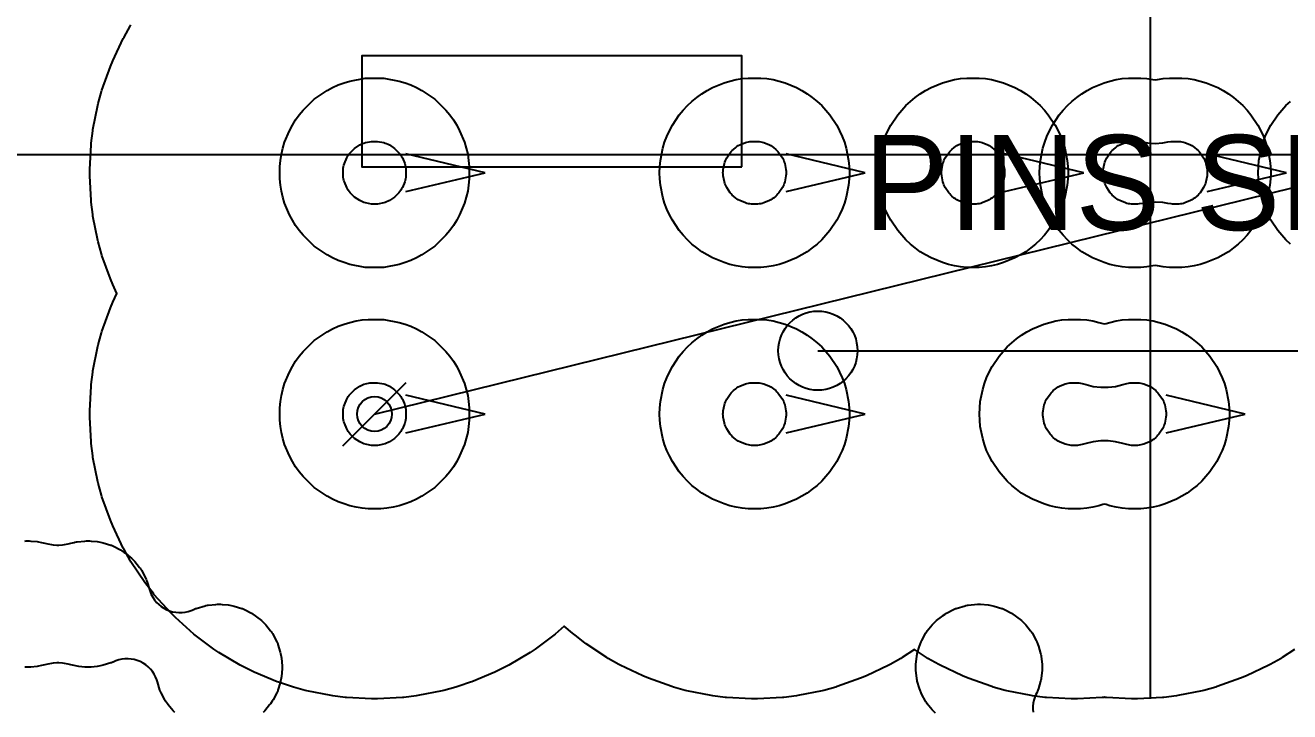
# Model space of a CAD drawing. Header units: metres. Extents: x -26 to 187, y -129 to 38.
# Drawn here: x 50.97 to 90.9, y -17.4 to 4.28 of the extents above; entities that cross this region are included whole.
import ezdxf

# ---------------------------------------------------------------- set-up
doc = ezdxf.new("R2010")
doc.units = ezdxf.units.M
for name, color, linetype in [('上锡区', 2, 'Continuous'), ('压扣压舌', 31, 'Continuous'), ('定位销', 5, 'Continuous'), ('导流倒角', 14, 'Continuous'), ('工程尺寸', 7, 'Continuous'), ('氮气保护', 130, 'Continuous'), ('沉板区', 1, 'Continuous'), ('测温孔', 140, 'Continuous'), ('避位区', 6, 'Continuous')]:
    doc.layers.add(name, color=color, linetype=linetype)

msp = doc.modelspace()

# ---------------------------------------------------------------- linework, layer by layer
at = {"layer": '上锡区'}
for points in [[(61.369, 0.389), (61.531, 0.498), (61.574, 0.521), (61.618, 0.542), (61.664, 0.558), (61.711, 0.572), (61.902, 0.61), (62.098, 0.61), (62.289, 0.572), (62.336, 0.558), (62.382, 0.542), (62.426, 0.521), (62.469, 0.498), (62.631, 0.389), (62.769, 0.251), (62.8, 0.214), (62.829, 0.174), (62.855, 0.132), (62.878, 0.089), (62.952, -0.091), (62.967, -0.138), (62.978, -0.185), (62.986, -0.234), (62.99, -0.282), (62.99, -0.478), (62.986, -0.526), (62.978, -0.575), (62.967, -0.622), (62.952, -0.669), (62.878, -0.849), (62.855, -0.892), (62.829, -0.934), (62.8, -0.974), (62.769, -1.011), (62.631, -1.149), (62.469, -1.258), (62.426, -1.281), (62.382, -1.302), (62.336, -1.318), (62.289, -1.332), (62.098, -1.37), (61.902, -1.37), (61.711, -1.332), (61.664, -1.318), (61.618, -1.302), (61.574, -1.281), (61.531, -1.258), (61.369, -1.149), (61.231, -1.011), (61.2, -0.974), (61.171, -0.934), (61.145, -0.892), (61.122, -0.849), (61.048, -0.669), (61.033, -0.622), (61.022, -0.575), (61.014, -0.526), (61.01, -0.478), (61.01, -0.282), (61.014, -0.234), (61.022, -0.185), (61.033, -0.138), (61.048, -0.091), (61.122, 0.089), (61.145, 0.132), (61.171, 0.174), (61.2, 0.214), (61.231, 0.251), (61.369, 0.389)], [(74.995, -0.331), (74.998, -0.38), (74.995, -0.429), (74.99, -0.477), (74.952, -0.669), (74.938, -0.716), (74.922, -0.762), (74.901, -0.806), (74.878, -0.849), (74.769, -1.012), (74.738, -1.049), (74.705, -1.085), (74.669, -1.118), (74.594, -1.18), (74.554, -1.209), (74.512, -1.235), (74.469, -1.258), (74.289, -1.332), (74.242, -1.347), (74.195, -1.358), (74.146, -1.366), (74.098, -1.37), (73.902, -1.37), (73.854, -1.366), (73.805, -1.358), (73.758, -1.347), (73.711, -1.332), (73.531, -1.258), (73.488, -1.235), (73.446, -1.209), (73.406, -1.18), (73.331, -1.118), (73.295, -1.085), (73.262, -1.049), (73.231, -1.012), (73.122, -0.849), (73.099, -0.806), (73.078, -0.762), (73.062, -0.716), (73.048, -0.669), (73.01, -0.477), (73.005, -0.429), (73.002, -0.38), (73.005, -0.331), (73.01, -0.283), (73.048, -0.091), (73.062, -0.044), (73.078, 0.002), (73.099, 0.046), (73.122, 0.089), (73.231, 0.252), (73.262, 0.289), (73.295, 0.325), (73.331, 0.358), (73.406, 0.42), (73.446, 0.449), (73.488, 0.475), (73.531, 0.498), (73.711, 0.572), (73.758, 0.587), (73.805, 0.598), (73.854, 0.606), (73.902, 0.61), (74.098, 0.61), (74.146, 0.606), (74.195, 0.598), (74.242, 0.587), (74.289, 0.572), (74.469, 0.498), (74.512, 0.475), (74.554, 0.449), (74.594, 0.42), (74.669, 0.358), (74.705, 0.325), (74.738, 0.289), (74.769, 0.252), (74.878, 0.089), (74.901, 0.046), (74.922, 0.002), (74.938, -0.044), (74.952, -0.091), (74.99, -0.283), (74.995, -0.331)], [(81.895, -0.331), (81.898, -0.38), (81.895, -0.429), (81.89, -0.477), (81.852, -0.669), (81.838, -0.716), (81.822, -0.762), (81.801, -0.806), (81.778, -0.849), (81.669, -1.012), (81.638, -1.049), (81.605, -1.085), (81.569, -1.118), (81.494, -1.18), (81.454, -1.209), (81.412, -1.235), (81.369, -1.258), (81.189, -1.332), (81.142, -1.347), (81.095, -1.358), (81.046, -1.366), (80.998, -1.37), (80.802, -1.37), (80.754, -1.366), (80.705, -1.358), (80.658, -1.347), (80.611, -1.332), (80.431, -1.258), (80.388, -1.235), (80.346, -1.209), (80.306, -1.18), (80.231, -1.118), (80.195, -1.085), (80.162, -1.049), (80.131, -1.012), (80.022, -0.849), (79.999, -0.806), (79.978, -0.762), (79.962, -0.716), (79.948, -0.669), (79.91, -0.477), (79.905, -0.429), (79.902, -0.38), (79.905, -0.331), (79.91, -0.283), (79.948, -0.091), (79.962, -0.044), (79.978, 0.002), (79.999, 0.046), (80.022, 0.089), (80.131, 0.252), (80.162, 0.289), (80.195, 0.325), (80.231, 0.358), (80.306, 0.42), (80.346, 0.449), (80.388, 0.475), (80.431, 0.498), (80.611, 0.572), (80.658, 0.587), (80.705, 0.598), (80.754, 0.606), (80.802, 0.61), (80.998, 0.61), (81.046, 0.606), (81.095, 0.598), (81.142, 0.587), (81.189, 0.572), (81.369, 0.498), (81.412, 0.475), (81.454, 0.449), (81.494, 0.42), (81.569, 0.358), (81.605, 0.325), (81.638, 0.289), (81.669, 0.252), (81.778, 0.089), (81.801, 0.046), (81.822, 0.002), (81.838, -0.044), (81.852, -0.091), (81.89, -0.283), (81.895, -0.331)], [(86.247, -1.351), (86.146, -1.366), (86.098, -1.37), (85.902, -1.37), (85.854, -1.366), (85.805, -1.358), (85.758, -1.347), (85.711, -1.332), (85.531, -1.258), (85.488, -1.235), (85.446, -1.209), (85.406, -1.18), (85.331, -1.118), (85.295, -1.085), (85.262, -1.049), (85.231, -1.012), (85.122, -0.849), (85.099, -0.806), (85.078, -0.762), (85.062, -0.716), (85.048, -0.669), (85.01, -0.477), (85.005, -0.429), (85.002, -0.38), (85.005, -0.331), (85.01, -0.283), (85.048, -0.091), (85.062, -0.044), (85.078, 0.002), (85.099, 0.046), (85.122, 0.089), (85.231, 0.252), (85.262, 0.289), (85.295, 0.325), (85.331, 0.358), (85.406, 0.42), (85.446, 0.449), (85.488, 0.475), (85.531, 0.498), (85.711, 0.572), (85.758, 0.587), (85.805, 0.598), (85.854, 0.606), (85.902, 0.61), (86.098, 0.61), (86.146, 0.606), (86.247, 0.591), (86.405, 0.561), (86.65, 0.546), (86.895, 0.561), (87.053, 0.591), (87.154, 0.606), (87.202, 0.61), (87.398, 0.61), (87.446, 0.606), (87.495, 0.598), (87.542, 0.587), (87.589, 0.572), (87.769, 0.498), (87.812, 0.475), (87.854, 0.449), (87.894, 0.42), (87.969, 0.358), (88.005, 0.325), (88.038, 0.289), (88.069, 0.252), (88.178, 0.089), (88.201, 0.046), (88.222, 0.002), (88.238, -0.044), (88.252, -0.091), (88.29, -0.283), (88.295, -0.331), (88.298, -0.38), (88.295, -0.429), (88.29, -0.477), (88.252, -0.669), (88.238, -0.716), (88.222, -0.762), (88.201, -0.806), (88.178, -0.849), (88.069, -1.012), (88.038, -1.049), (88.005, -1.085), (87.969, -1.118), (87.894, -1.18), (87.854, -1.209), (87.812, -1.235), (87.769, -1.258), (87.589, -1.332), (87.542, -1.347), (87.495, -1.358), (87.446, -1.366), (87.398, -1.37), (87.202, -1.37), (87.154, -1.366), (87.053, -1.351), (86.895, -1.321), (86.65, -1.306), (86.405, -1.321), (86.247, -1.351)], [(61.369, -8.769), (61.231, -8.631), (61.2, -8.594), (61.171, -8.554), (61.145, -8.512), (61.122, -8.469), (61.048, -8.289), (61.033, -8.242), (61.022, -8.195), (61.014, -8.146), (61.01, -8.098), (61.01, -7.902), (61.014, -7.854), (61.022, -7.805), (61.033, -7.758), (61.048, -7.711), (61.122, -7.531), (61.145, -7.488), (61.171, -7.446), (61.2, -7.406), (61.231, -7.369), (61.369, -7.231), (61.531, -7.122), (61.574, -7.099), (61.618, -7.078), (61.664, -7.062), (61.758, -7.033), (61.805, -7.022), (61.854, -7.014), (61.902, -7.01), (62.098, -7.01), (62.289, -7.048), (62.336, -7.062), (62.382, -7.078), (62.426, -7.099), (62.469, -7.122), (62.631, -7.231), (62.769, -7.369), (62.8, -7.406), (62.829, -7.446), (62.855, -7.488), (62.878, -7.531), (62.952, -7.711), (62.967, -7.758), (62.978, -7.805), (62.986, -7.854), (62.99, -7.902), (62.99, -8.098), (62.986, -8.146), (62.978, -8.195), (62.967, -8.242), (62.952, -8.289), (62.878, -8.469), (62.855, -8.512), (62.829, -8.554), (62.8, -8.594), (62.769, -8.631), (62.631, -8.769), (62.469, -8.878), (62.426, -8.901), (62.382, -8.922), (62.336, -8.938), (62.242, -8.967), (62.195, -8.978), (62.146, -8.986), (62.098, -8.99), (61.902, -8.99), (61.854, -8.986), (61.805, -8.978), (61.758, -8.967), (61.664, -8.938), (61.618, -8.922), (61.574, -8.901), (61.531, -8.878), (61.369, -8.769)], [(74.995, -7.951), (74.998, -8), (74.995, -8.049), (74.99, -8.097), (74.952, -8.289), (74.938, -8.336), (74.922, -8.382), (74.901, -8.426), (74.878, -8.469), (74.769, -8.632), (74.738, -8.669), (74.705, -8.705), (74.669, -8.738), (74.594, -8.8), (74.554, -8.829), (74.512, -8.855), (74.469, -8.878), (74.289, -8.952), (74.242, -8.967), (74.195, -8.978), (74.146, -8.986), (74.098, -8.99), (73.902, -8.99), (73.854, -8.986), (73.805, -8.978), (73.758, -8.967), (73.711, -8.952), (73.531, -8.878), (73.488, -8.855), (73.446, -8.829), (73.406, -8.8), (73.331, -8.738), (73.295, -8.705), (73.262, -8.669), (73.231, -8.632), (73.122, -8.469), (73.099, -8.426), (73.078, -8.382), (73.062, -8.336), (73.048, -8.289), (73.01, -8.097), (73.005, -8.049), (73.002, -8), (73.005, -7.951), (73.01, -7.903), (73.048, -7.711), (73.062, -7.664), (73.078, -7.618), (73.099, -7.574), (73.122, -7.531), (73.231, -7.368), (73.262, -7.331), (73.295, -7.295), (73.331, -7.262), (73.406, -7.2), (73.446, -7.171), (73.488, -7.145), (73.531, -7.122), (73.711, -7.048), (73.758, -7.033), (73.805, -7.022), (73.854, -7.014), (73.902, -7.01), (74.098, -7.01), (74.146, -7.014), (74.195, -7.022), (74.242, -7.033), (74.289, -7.048), (74.469, -7.122), (74.512, -7.145), (74.554, -7.171), (74.594, -7.2), (74.669, -7.262), (74.705, -7.295), (74.738, -7.331), (74.769, -7.368), (74.878, -7.531), (74.901, -7.574), (74.922, -7.618), (74.938, -7.664), (74.952, -7.711), (74.99, -7.903), (74.995, -7.951)], [(85.631, -8.928), (85.402, -8.873), (85.168, -8.845), (84.932, -8.845), (84.698, -8.873), (84.469, -8.928), (84.342, -8.967), (84.295, -8.978), (84.246, -8.986), (84.198, -8.99), (84.002, -8.99), (83.954, -8.986), (83.905, -8.978), (83.858, -8.967), (83.811, -8.952), (83.631, -8.878), (83.588, -8.855), (83.546, -8.829), (83.506, -8.8), (83.431, -8.738), (83.395, -8.705), (83.362, -8.669), (83.331, -8.632), (83.222, -8.469), (83.199, -8.426), (83.178, -8.382), (83.162, -8.336), (83.148, -8.289), (83.11, -8.097), (83.105, -8.049), (83.102, -8), (83.105, -7.951), (83.11, -7.903), (83.148, -7.711), (83.162, -7.664), (83.178, -7.618), (83.199, -7.574), (83.222, -7.531), (83.331, -7.368), (83.362, -7.331), (83.395, -7.295), (83.431, -7.262), (83.506, -7.2), (83.546, -7.171), (83.588, -7.145), (83.631, -7.122), (83.811, -7.048), (83.858, -7.033), (83.905, -7.022), (83.954, -7.014), (84.002, -7.01), (84.198, -7.01), (84.246, -7.014), (84.295, -7.022), (84.342, -7.033), (84.469, -7.072), (84.698, -7.127), (84.932, -7.155), (85.168, -7.155), (85.402, -7.127), (85.631, -7.072), (85.758, -7.033), (85.805, -7.022), (85.854, -7.014), (85.902, -7.01), (86.098, -7.01), (86.146, -7.014), (86.195, -7.022), (86.242, -7.033), (86.289, -7.048), (86.469, -7.122), (86.512, -7.145), (86.554, -7.171), (86.594, -7.2), (86.669, -7.262), (86.705, -7.295), (86.738, -7.331), (86.769, -7.368), (86.878, -7.531), (86.901, -7.574), (86.922, -7.618), (86.938, -7.664), (86.952, -7.711), (86.99, -7.903), (86.995, -7.951), (86.998, -8), (86.995, -8.049), (86.99, -8.097), (86.952, -8.289), (86.938, -8.336), (86.922, -8.382), (86.901, -8.426), (86.878, -8.469), (86.769, -8.632), (86.738, -8.669), (86.705, -8.705), (86.669, -8.738), (86.594, -8.8), (86.554, -8.829), (86.512, -8.855), (86.469, -8.878), (86.289, -8.952), (86.242, -8.967), (86.195, -8.978), (86.146, -8.986), (86.098, -8.99), (85.902, -8.99), (85.854, -8.986), (85.805, -8.978), (85.758, -8.967), (85.631, -8.928)]]:
    msp.add_lwpolyline(points, dxfattribs=at)
at = {"layer": '压扣压舌'}
msp.add_lwpolyline([(73.6, -0.19), (73.6, 3.31), (61.6, 3.31), (61.6, -0.19), (73.6, -0.19)], close=True, dxfattribs=at)
at = {"layer": '定位销'}
msp.add_circle((62, -8), 0.55, dxfattribs=at)
at = {"layer": '导流倒角'}
for p, q in [((65.49, -0.38), (62.99, 0.214)), ((77.498, -0.38), (74.998, 0.214)), ((84.398, -0.38), (81.898, 0.214)), ((90.798, -0.38), (88.298, 0.214)), ((62.99, -0.974), (65.49, -0.38)), ((74.998, -0.974), (77.498, -0.38)), ((81.898, -0.974), (84.398, -0.38)), ((88.298, -0.974), (90.798, -0.38)), ((65.49, -8), (62.99, -7.406)), ((77.498, -8), (74.998, -7.406)), ((89.498, -8), (86.998, -7.406)), ((62.99, -8.594), (65.49, -8)), ((74.998, -8.594), (77.498, -8)), ((86.998, -8.594), (89.498, -8))]:
    msp.add_line(p, q, dxfattribs=at)
for points in [[(60.094, 1.943), (60.502, 2.215), (60.675, 2.308), (60.852, 2.392), (61.037, 2.458), (61.224, 2.515), (61.705, 2.61), (62.295, 2.61), (62.776, 2.515), (62.963, 2.458), (63.148, 2.392), (63.325, 2.308), (63.498, 2.215), (63.906, 1.943), (64.253, 1.596), (64.377, 1.444), (64.494, 1.287), (64.595, 1.118), (64.688, 0.945), (64.838, 0.583), (64.895, 0.396), (64.942, 0.205), (64.971, 0.011), (64.99, -0.184), (64.99, -0.576), (64.971, -0.771), (64.942, -0.965), (64.895, -1.156), (64.838, -1.343), (64.688, -1.705), (64.595, -1.878), (64.494, -2.047), (64.377, -2.204), (64.253, -2.356), (63.906, -2.703), (63.498, -2.975), (63.325, -3.068), (63.148, -3.152), (62.963, -3.218), (62.776, -3.275), (62.295, -3.37), (61.705, -3.37), (61.224, -3.275), (61.037, -3.218), (60.852, -3.152), (60.675, -3.068), (60.502, -2.975), (60.094, -2.703), (59.747, -2.356), (59.623, -2.204), (59.506, -2.047), (59.405, -1.878), (59.312, -1.705), (59.162, -1.343), (59.105, -1.156), (59.058, -0.965), (59.029, -0.771), (59.01, -0.576), (59.01, -0.184), (59.029, 0.011), (59.058, 0.205), (59.105, 0.396), (59.162, 0.583), (59.312, 0.945), (59.405, 1.118), (59.506, 1.287), (59.623, 1.444), (59.747, 1.596), (60.094, 1.943)], [(76.99, -0.184), (77, -0.38), (76.99, -0.576), (76.971, -0.771), (76.895, -1.156), (76.838, -1.343), (76.772, -1.528), (76.688, -1.705), (76.595, -1.878), (76.377, -2.204), (76.253, -2.356), (76.121, -2.501), (75.976, -2.633), (75.824, -2.757), (75.667, -2.874), (75.498, -2.975), (75.325, -3.068), (74.963, -3.218), (74.776, -3.275), (74.585, -3.322), (74.391, -3.351), (74.196, -3.37), (73.804, -3.37), (73.609, -3.351), (73.415, -3.322), (73.224, -3.275), (73.037, -3.218), (72.675, -3.068), (72.502, -2.975), (72.333, -2.874), (72.176, -2.757), (72.024, -2.633), (71.879, -2.501), (71.747, -2.356), (71.623, -2.204), (71.405, -1.878), (71.312, -1.705), (71.228, -1.528), (71.162, -1.343), (71.105, -1.156), (71.029, -0.771), (71.01, -0.576), (71, -0.38), (71.01, -0.184), (71.029, 0.011), (71.105, 0.396), (71.162, 0.583), (71.228, 0.768), (71.312, 0.945), (71.405, 1.118), (71.623, 1.444), (71.747, 1.596), (71.879, 1.741), (72.024, 1.873), (72.176, 1.997), (72.333, 2.114), (72.502, 2.215), (72.675, 2.308), (73.037, 2.458), (73.224, 2.515), (73.415, 2.562), (73.609, 2.591), (73.804, 2.61), (74.196, 2.61), (74.391, 2.591), (74.585, 2.562), (74.776, 2.515), (74.963, 2.458), (75.325, 2.308), (75.498, 2.215), (75.667, 2.114), (75.824, 1.997), (75.976, 1.873), (76.121, 1.741), (76.253, 1.596), (76.377, 1.444), (76.595, 1.118), (76.688, 0.945), (76.772, 0.768), (76.838, 0.583), (76.895, 0.396), (76.971, 0.011), (76.99, -0.184)], [(83.89, -0.184), (83.9, -0.38), (83.89, -0.576), (83.871, -0.771), (83.795, -1.156), (83.738, -1.343), (83.672, -1.528), (83.588, -1.705), (83.495, -1.878), (83.277, -2.204), (83.153, -2.356), (83.021, -2.501), (82.876, -2.633), (82.724, -2.757), (82.567, -2.874), (82.398, -2.975), (82.225, -3.068), (81.863, -3.218), (81.676, -3.275), (81.485, -3.322), (81.291, -3.351), (81.096, -3.37), (80.704, -3.37), (80.509, -3.351), (80.315, -3.322), (80.124, -3.275), (79.937, -3.218), (79.575, -3.068), (79.402, -2.975), (79.233, -2.874), (79.076, -2.757), (78.924, -2.633), (78.779, -2.501), (78.647, -2.356), (78.523, -2.204), (78.305, -1.878), (78.212, -1.705), (78.128, -1.528), (78.062, -1.343), (78.005, -1.156), (77.929, -0.771), (77.91, -0.576), (77.9, -0.38), (77.91, -0.184), (77.929, 0.011), (78.005, 0.396), (78.062, 0.583), (78.128, 0.768), (78.212, 0.945), (78.305, 1.118), (78.523, 1.444), (78.647, 1.596), (78.779, 1.741), (78.924, 1.873), (79.076, 1.997), (79.233, 2.114), (79.402, 2.215), (79.575, 2.308), (79.937, 2.458), (80.124, 2.515), (80.315, 2.562), (80.509, 2.591), (80.704, 2.61), (81.096, 2.61), (81.291, 2.591), (81.485, 2.562), (81.676, 2.515), (81.863, 2.458), (82.225, 2.308), (82.398, 2.215), (82.567, 2.114), (82.724, 1.997), (82.876, 1.873), (83.021, 1.741), (83.153, 1.596), (83.277, 1.444), (83.495, 1.118), (83.588, 0.945), (83.672, 0.768), (83.738, 0.583), (83.795, 0.396), (83.871, 0.011), (83.89, -0.184)], [(86.576, -3.324), (86.391, -3.351), (86.196, -3.37), (85.804, -3.37), (85.609, -3.351), (85.415, -3.322), (85.224, -3.275), (85.037, -3.218), (84.675, -3.068), (84.502, -2.975), (84.333, -2.874), (84.176, -2.757), (84.024, -2.633), (83.879, -2.501), (83.747, -2.356), (83.623, -2.204), (83.405, -1.878), (83.312, -1.705), (83.228, -1.528), (83.162, -1.343), (83.105, -1.156), (83.029, -0.771), (83.01, -0.576), (83, -0.38), (83.01, -0.184), (83.029, 0.011), (83.105, 0.396), (83.162, 0.583), (83.228, 0.768), (83.312, 0.945), (83.405, 1.118), (83.623, 1.444), (83.747, 1.596), (83.879, 1.741), (84.024, 1.873), (84.176, 1.997), (84.333, 2.114), (84.502, 2.215), (84.675, 2.308), (85.037, 2.458), (85.224, 2.515), (85.415, 2.562), (85.609, 2.591), (85.804, 2.61), (86.196, 2.61), (86.391, 2.591), (86.576, 2.564), (86.65, 2.55), (86.724, 2.564), (86.909, 2.591), (87.104, 2.61), (87.496, 2.61), (87.691, 2.591), (87.885, 2.562), (88.076, 2.515), (88.263, 2.458), (88.625, 2.308), (88.798, 2.215), (88.967, 2.114), (89.124, 1.997), (89.276, 1.873), (89.421, 1.741), (89.553, 1.596), (89.677, 1.444), (89.895, 1.118), (89.988, 0.945), (90.072, 0.768), (90.138, 0.583), (90.195, 0.396), (90.271, 0.011), (90.29, -0.184), (90.3, -0.38), (90.29, -0.576), (90.271, -0.771), (90.195, -1.156), (90.138, -1.343), (90.072, -1.528), (89.988, -1.705), (89.895, -1.878), (89.677, -2.204), (89.553, -2.356), (89.421, -2.501), (89.276, -2.633), (89.124, -2.757), (88.967, -2.874), (88.798, -2.975), (88.625, -3.068), (88.263, -3.218), (88.076, -3.275), (87.885, -3.322), (87.691, -3.351), (87.496, -3.37), (87.104, -3.37), (86.909, -3.351), (86.724, -3.324), (86.65, -3.31), (86.576, -3.324)], [(90.924, -2.633), (90.779, -2.501), (90.647, -2.356), (90.523, -2.204), (90.305, -1.878), (90.212, -1.705), (90.128, -1.528), (90.062, -1.343), (90.005, -1.156), (89.929, -0.771), (89.91, -0.576), (89.9, -0.38), (89.91, -0.184), (89.929, 0.011), (90.005, 0.396), (90.062, 0.583), (90.128, 0.768), (90.212, 0.945), (90.305, 1.118), (90.523, 1.444), (90.647, 1.596), (90.779, 1.741), (90.924, 1.873)], [(60.094, -10.323), (59.747, -9.976), (59.623, -9.824), (59.506, -9.667), (59.405, -9.498), (59.312, -9.325), (59.162, -8.963), (59.105, -8.776), (59.058, -8.585), (59.029, -8.391), (59.01, -8.196), (59.01, -7.804), (59.029, -7.609), (59.058, -7.415), (59.105, -7.224), (59.162, -7.037), (59.312, -6.675), (59.405, -6.502), (59.506, -6.333), (59.623, -6.176), (59.747, -6.024), (60.094, -5.677), (60.502, -5.405), (60.675, -5.312), (60.852, -5.228), (61.037, -5.162), (61.224, -5.105), (61.415, -5.058), (61.609, -5.029), (61.804, -5.01), (62.295, -5.01), (62.776, -5.105), (62.963, -5.162), (63.148, -5.228), (63.325, -5.312), (63.498, -5.405), (63.906, -5.677), (64.253, -6.024), (64.377, -6.176), (64.494, -6.333), (64.595, -6.502), (64.688, -6.675), (64.838, -7.037), (64.895, -7.224), (64.942, -7.415), (64.971, -7.609), (64.99, -7.804), (64.99, -8.196), (64.971, -8.391), (64.942, -8.585), (64.895, -8.776), (64.838, -8.963), (64.688, -9.325), (64.595, -9.498), (64.494, -9.667), (64.377, -9.824), (64.253, -9.976), (63.906, -10.323), (63.498, -10.595), (63.325, -10.688), (63.148, -10.772), (62.963, -10.838), (62.776, -10.895), (62.585, -10.942), (62.391, -10.971), (62.196, -10.99), (61.804, -10.99), (61.609, -10.971), (61.415, -10.942), (61.224, -10.895), (61.037, -10.838), (60.852, -10.772), (60.675, -10.688), (60.502, -10.595), (60.094, -10.323)], [(76.99, -7.804), (77, -8), (76.99, -8.196), (76.971, -8.391), (76.895, -8.776), (76.838, -8.963), (76.772, -9.148), (76.688, -9.325), (76.595, -9.498), (76.377, -9.824), (76.253, -9.976), (76.121, -10.121), (75.976, -10.253), (75.824, -10.377), (75.667, -10.494), (75.498, -10.595), (75.325, -10.688), (74.963, -10.838), (74.776, -10.895), (74.585, -10.942), (74.391, -10.971), (74.196, -10.99), (73.804, -10.99), (73.609, -10.971), (73.415, -10.942), (73.224, -10.895), (73.037, -10.838), (72.675, -10.688), (72.502, -10.595), (72.333, -10.494), (72.176, -10.377), (72.024, -10.253), (71.879, -10.121), (71.747, -9.976), (71.623, -9.824), (71.405, -9.498), (71.312, -9.325), (71.228, -9.148), (71.162, -8.963), (71.105, -8.776), (71.029, -8.391), (71.01, -8.196), (71, -8), (71.01, -7.804), (71.029, -7.609), (71.105, -7.224), (71.162, -7.037), (71.228, -6.852), (71.312, -6.675), (71.405, -6.502), (71.623, -6.176), (71.747, -6.024), (71.879, -5.879), (72.024, -5.747), (72.176, -5.623), (72.333, -5.506), (72.502, -5.405), (72.675, -5.312), (73.037, -5.162), (73.224, -5.105), (73.415, -5.058), (73.609, -5.029), (73.804, -5.01), (74.196, -5.01), (74.391, -5.029), (74.585, -5.058), (74.776, -5.105), (74.963, -5.162), (75.325, -5.312), (75.498, -5.405), (75.667, -5.506), (75.824, -5.623), (75.976, -5.747), (76.121, -5.879), (76.253, -6.024), (76.377, -6.176), (76.595, -6.502), (76.688, -6.675), (76.772, -6.852), (76.838, -7.037), (76.895, -7.224), (76.971, -7.609), (76.99, -7.804)], [(85.05, -10.845), (84.994, -10.859), (84.876, -10.895), (84.685, -10.942), (84.491, -10.971), (84.296, -10.99), (83.904, -10.99), (83.709, -10.971), (83.515, -10.942), (83.324, -10.895), (83.137, -10.838), (82.775, -10.688), (82.602, -10.595), (82.433, -10.494), (82.276, -10.377), (82.124, -10.253), (81.979, -10.121), (81.847, -9.976), (81.723, -9.824), (81.505, -9.498), (81.412, -9.325), (81.328, -9.148), (81.262, -8.963), (81.205, -8.776), (81.129, -8.391), (81.11, -8.196), (81.1, -8), (81.11, -7.804), (81.129, -7.609), (81.205, -7.224), (81.262, -7.037), (81.328, -6.852), (81.412, -6.675), (81.505, -6.502), (81.723, -6.176), (81.847, -6.024), (81.979, -5.879), (82.124, -5.747), (82.276, -5.623), (82.433, -5.506), (82.602, -5.405), (82.775, -5.312), (83.137, -5.162), (83.324, -5.105), (83.515, -5.058), (83.709, -5.029), (83.904, -5.01), (84.296, -5.01), (84.491, -5.029), (84.685, -5.058), (84.876, -5.105), (84.994, -5.141), (85.05, -5.155), (85.106, -5.141), (85.224, -5.105), (85.415, -5.058), (85.609, -5.029), (85.804, -5.01), (86.196, -5.01), (86.391, -5.029), (86.585, -5.058), (86.776, -5.105), (86.963, -5.162), (87.325, -5.312), (87.498, -5.405), (87.667, -5.506), (87.824, -5.623), (87.976, -5.747), (88.121, -5.879), (88.253, -6.024), (88.377, -6.176), (88.595, -6.502), (88.688, -6.675), (88.772, -6.852), (88.838, -7.037), (88.895, -7.224), (88.971, -7.609), (88.99, -7.804), (89, -8), (88.99, -8.196), (88.971, -8.391), (88.895, -8.776), (88.838, -8.963), (88.772, -9.148), (88.688, -9.325), (88.595, -9.498), (88.377, -9.824), (88.253, -9.976), (88.121, -10.121), (87.976, -10.253), (87.824, -10.377), (87.667, -10.494), (87.498, -10.595), (87.325, -10.688), (86.963, -10.838), (86.776, -10.895), (86.585, -10.942), (86.391, -10.971), (86.196, -10.99), (85.804, -10.99), (85.609, -10.971), (85.415, -10.942), (85.224, -10.895), (85.106, -10.859), (85.05, -10.845)]]:
    msp.add_lwpolyline(points, dxfattribs=at)
at = {"layer": '工程尺寸'}
for p, q in [((62, -8), (92.9, -0.38)), ((61, -9), (63, -7)), ((62, -8), (62, -8))]:
    msp.add_line(p, q, dxfattribs=at)
at = {"layer": '氮气保护'}
msp.add_line((86.505, -16.99), (86.505, 8.61), dxfattribs=at)
msp.add_lwpolyline([(91.05, -15.435), (90.667, -15.691), (90.625, -15.716), (90.283, -15.91), (90.241, -15.933), (89.531, -16.269), (89.35, -16.343), (88.611, -16.608), (88.564, -16.622), (88.186, -16.727), (88.138, -16.739), (87.368, -16.892), (87.32, -16.899), (86.93, -16.947), (86.882, -16.952), (86.098, -16.99), (85.902, -16.99), (85.118, -16.952), (85.07, -16.947), (85.05, -16.945), (85.03, -16.947), (84.982, -16.952), (84.198, -16.99), (84.002, -16.99), (83.218, -16.952), (83.17, -16.947), (82.78, -16.899), (82.732, -16.892), (81.962, -16.739), (81.914, -16.727), (81.536, -16.622), (81.489, -16.608), (80.75, -16.343), (80.569, -16.269), (79.859, -15.933), (79.817, -15.91), (79.475, -15.716), (79.433, -15.691), (79.05, -15.435), (78.667, -15.691), (78.625, -15.716), (78.283, -15.91), (78.241, -15.933), (77.531, -16.269), (77.35, -16.343), (76.611, -16.608), (76.564, -16.622), (76.186, -16.727), (76.138, -16.739), (75.368, -16.892), (75.32, -16.899), (74.93, -16.947), (74.882, -16.952), (74.098, -16.99), (73.902, -16.99), (73.118, -16.952), (73.07, -16.947), (72.68, -16.899), (72.632, -16.892), (71.862, -16.739), (71.814, -16.727), (71.436, -16.622), (71.389, -16.608), (70.65, -16.343), (70.469, -16.269), (69.759, -15.933), (69.717, -15.91), (69.375, -15.716), (69.333, -15.691), (68.68, -15.255), (68.641, -15.226), (68.331, -14.984), (68.256, -14.922), (67.992, -14.695), (67.706, -14.953), (67.076, -15.421), (66.913, -15.53), (66.24, -15.933), (66.197, -15.956), (65.846, -16.133), (65.802, -16.154), (65.077, -16.454), (65.031, -16.47), (64.658, -16.594), (64.564, -16.622), (64.186, -16.727), (64.138, -16.739), (63.368, -16.892), (63.32, -16.899), (62.93, -16.947), (62.882, -16.952), (62.098, -16.99), (61.902, -16.99), (61.118, -16.952), (61.07, -16.947), (60.68, -16.899), (60.632, -16.892), (59.862, -16.739), (59.814, -16.727), (59.436, -16.622), (59.342, -16.594), (58.969, -16.47), (58.923, -16.454), (58.198, -16.154), (58.154, -16.133), (57.803, -15.956), (57.76, -15.933), (57.087, -15.53), (56.924, -15.421), (56.294, -14.953), (55.712, -14.426), (55.574, -14.288), (55.046, -13.706), (55.016, -13.669), (54.774, -13.359), (54.745, -13.32), (54.309, -12.667), (54.284, -12.625), (54.09, -12.283), (54.067, -12.241), (53.731, -11.531), (53.657, -11.35), (53.392, -10.611), (53.378, -10.564), (53.273, -10.186), (53.261, -10.138), (53.108, -9.368), (53.101, -9.32), (53.053, -8.93), (53.048, -8.882), (53.01, -8.098), (53.01, -7.902), (53.048, -7.118), (53.053, -7.07), (53.101, -6.68), (53.108, -6.632), (53.261, -5.862), (53.273, -5.814), (53.378, -5.436), (53.392, -5.389), (53.657, -4.65), (53.731, -4.469), (53.863, -4.19), (53.731, -3.911), (53.731, -3.911), (53.657, -3.73), (53.392, -2.991), (53.378, -2.944), (53.273, -2.566), (53.261, -2.518), (53.108, -1.748), (53.101, -1.7), (53.053, -1.31), (53.048, -1.262), (53.01, -0.478), (53.01, -0.282), (53.048, 0.502), (53.053, 0.55), (53.101, 0.94), (53.108, 0.988), (53.261, 1.758), (53.273, 1.806), (53.378, 2.184), (53.392, 2.231), (53.657, 2.97), (53.731, 3.151), (54.067, 3.861), (54.09, 3.903), (54.284, 4.245), (54.309, 4.287)], dxfattribs=at)
at = {"layer": '沉板区'}
msp.add_lwpolyline([(0.724, 0.2), (99.276, 0.2)], dxfattribs=at)
at = {"layer": '测温孔'}
msp.add_line((76, -6), (121, -6), dxfattribs=at)
msp.add_circle((76, -6), 1.25, dxfattribs=at)
at = {"layer": '避位区'}
for points in [[(50.952, -12.01), (51.001, -12.007), (51.099, -12.007), (51.148, -12.01), (51.342, -12.029), (51.391, -12.036), (51.487, -12.055), (51.534, -12.067), (51.536, -12.068), (51.593, -12.083), (51.679, -12.104), (51.795, -12.124), (51.853, -12.131), (51.971, -12.138), (52.029, -12.138), (52.147, -12.131), (52.205, -12.124), (52.321, -12.104), (52.407, -12.083), (52.464, -12.068), (52.513, -12.053), (52.536, -12.046), (52.584, -12.037), (52.609, -12.034), (52.852, -12.01), (52.901, -12.007), (52.999, -12.007), (53.048, -12.01), (53.242, -12.029), (53.291, -12.036), (53.387, -12.055), (53.434, -12.067), (53.668, -12.138), (53.692, -12.146), (53.737, -12.164), (53.759, -12.175), (53.975, -12.291), (54.017, -12.316), (54.098, -12.37), (54.137, -12.399), (54.288, -12.523), (54.325, -12.556), (54.394, -12.625), (54.427, -12.662), (54.582, -12.851), (54.597, -12.87), (54.624, -12.911), (54.636, -12.932), (54.775, -13.191), (54.786, -13.213), (54.804, -13.258), (54.812, -13.282), (54.89, -13.539), (54.89, -13.539), (54.911, -13.609), (54.95, -13.7), (54.997, -13.788), (55.053, -13.871), (55.116, -13.947), (55.187, -14.017), (55.264, -14.079), (55.348, -14.134), (55.436, -14.18), (55.528, -14.216), (55.624, -14.244), (55.722, -14.262), (55.821, -14.27), (55.921, -14.268), (56.019, -14.256), (56.117, -14.235), (56.211, -14.204), (56.289, -14.169), (56.29, -14.17), (56.301, -14.164), (56.346, -14.146), (56.369, -14.138), (56.65, -14.053), (56.674, -14.046), (56.722, -14.037), (56.746, -14.034), (56.99, -14.01), (57.039, -14.007), (57.136, -14.007), (57.185, -14.01), (57.38, -14.029), (57.428, -14.036), (57.524, -14.055), (57.572, -14.067), (57.806, -14.138), (57.829, -14.146), (57.874, -14.164), (57.896, -14.175), (58.112, -14.291), (58.154, -14.316), (58.235, -14.37), (58.275, -14.399), (58.426, -14.523), (58.462, -14.556), (58.531, -14.625), (58.564, -14.662), (58.719, -14.851), (58.734, -14.87), (58.762, -14.911), (58.774, -14.932), (58.912, -15.191), (58.923, -15.213), (58.942, -15.258), (58.95, -15.282), (59.021, -15.516), (59.032, -15.563), (59.052, -15.659), (59.059, -15.708), (59.083, -15.951), (59.084, -15.976), (59.084, -16.024), (59.083, -16.049), (59.059, -16.292), (59.052, -16.341), (59.032, -16.437), (59.021, -16.484), (58.95, -16.718), (58.942, -16.742), (58.923, -16.787), (58.912, -16.809), (58.797, -17.025), (58.772, -17.067), (58.717, -17.148), (58.688, -17.187), (58.533, -17.376), (58.517, -17.395), (58.482, -17.429)], [(79.124, -15.634), (79.134, -15.586), (79.14, -15.563), (79.211, -15.329), (79.228, -15.282), (79.265, -15.192), (79.286, -15.148), (79.401, -14.932), (79.413, -14.911), (79.441, -14.87), (79.456, -14.851), (79.611, -14.662), (79.644, -14.625), (79.713, -14.556), (79.749, -14.523), (79.9, -14.399), (79.94, -14.37), (80.021, -14.316), (80.063, -14.291), (80.279, -14.175), (80.301, -14.164), (80.346, -14.146), (80.369, -14.138), (80.65, -14.053), (80.674, -14.046), (80.722, -14.037), (80.746, -14.034), (81.039, -14.005), (81.063, -14.003), (81.112, -14.003), (81.136, -14.005), (81.38, -14.029), (81.428, -14.036), (81.524, -14.055), (81.572, -14.067), (81.806, -14.138), (81.829, -14.146), (81.874, -14.164), (81.896, -14.175), (82.112, -14.291), (82.154, -14.316), (82.235, -14.37), (82.275, -14.399), (82.426, -14.523), (82.462, -14.556), (82.531, -14.625), (82.564, -14.662), (82.719, -14.851), (82.734, -14.87), (82.762, -14.911), (82.774, -14.932), (82.889, -15.148), (82.91, -15.192), (82.947, -15.282), (82.964, -15.329), (83.035, -15.563), (83.041, -15.586), (83.051, -15.634), (83.054, -15.659), (83.078, -15.902), (83.08, -15.951), (83.08, -16.049), (83.078, -16.098), (83.054, -16.341), (83.051, -16.366), (83.041, -16.414), (83.035, -16.437), (82.964, -16.671), (82.947, -16.718), (82.91, -16.808), (82.886, -16.858), (82.85, -16.946), (82.822, -17.037), (82.802, -17.13), (82.792, -17.224), (82.791, -17.319), (82.798, -17.414)], [(55.693, -17.429), (55.658, -17.395), (55.642, -17.376), (55.487, -17.187), (55.458, -17.148), (55.403, -17.067), (55.378, -17.025), (55.263, -16.809), (55.252, -16.787), (55.233, -16.742), (55.225, -16.718), (55.147, -16.461), (55.147, -16.461), (55.126, -16.391), (55.088, -16.3), (55.041, -16.212), (54.985, -16.129), (54.921, -16.053), (54.85, -15.983), (54.773, -15.921), (54.69, -15.866), (54.601, -15.82), (54.509, -15.784), (54.413, -15.756), (54.316, -15.738), (54.216, -15.73), (54.117, -15.732), (54.018, -15.744), (53.921, -15.765), (53.826, -15.796), (53.748, -15.831), (53.748, -15.83), (53.737, -15.836), (53.692, -15.854), (53.668, -15.862), (53.434, -15.933), (53.387, -15.945), (53.291, -15.964), (53.242, -15.971), (53.048, -15.99), (52.999, -15.993), (52.901, -15.993), (52.852, -15.99), (52.658, -15.971), (52.609, -15.964), (52.513, -15.945), (52.466, -15.933), (52.464, -15.932), (52.407, -15.917), (52.321, -15.896), (52.205, -15.876), (52.147, -15.869), (52.029, -15.862), (51.971, -15.862), (51.853, -15.869), (51.795, -15.876), (51.679, -15.896), (51.593, -15.917), (51.536, -15.932), (51.534, -15.933), (51.487, -15.945), (51.391, -15.964), (51.342, -15.971), (51.148, -15.99), (51.099, -15.993), (51.001, -15.993), (50.952, -15.99)], [(79.713, -17.444), (79.644, -17.375), (79.611, -17.338), (79.456, -17.149), (79.441, -17.13), (79.413, -17.089), (79.401, -17.068), (79.286, -16.852), (79.265, -16.808), (79.228, -16.718), (79.211, -16.671), (79.14, -16.437), (79.134, -16.414), (79.124, -16.366), (79.121, -16.341), (79.097, -16.098), (79.095, -16.049), (79.095, -15.951), (79.097, -15.902), (79.121, -15.659), (79.124, -15.634)]]:
    msp.add_lwpolyline(points, dxfattribs=at)

# ---------------------------------------------------------------- texts
at = {"layer": '工程尺寸'}
msp.add_text('PINS SPAN 31.83 mm', height=3, dxfattribs=at).set_placement((77.45, -2.19))

doc.saveas('drawing.dxf')
